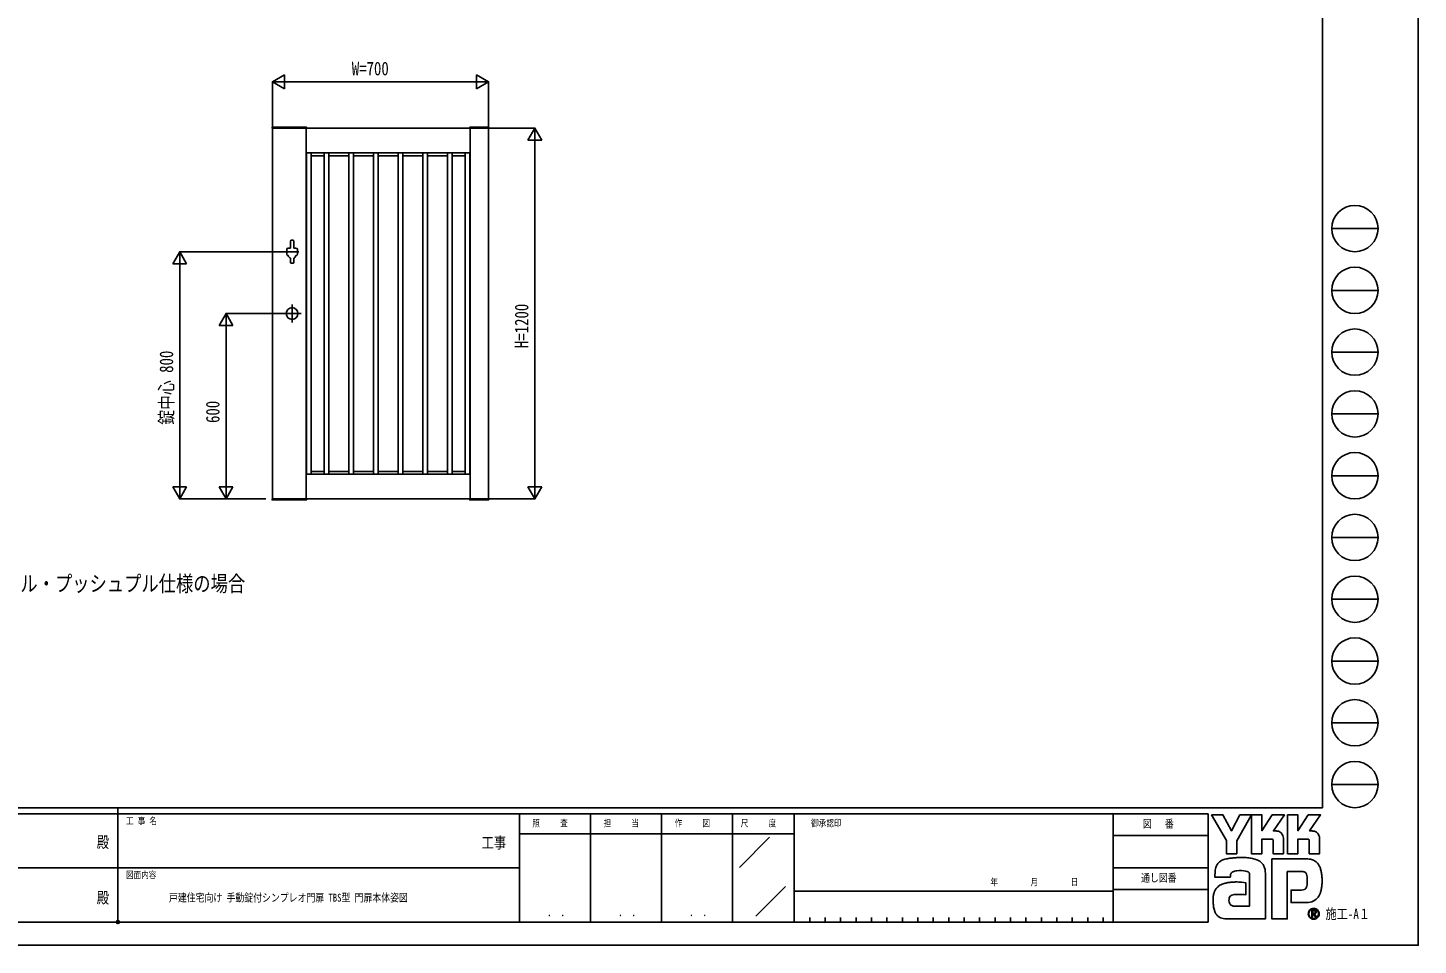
# Model space of a CAD drawing. Units: millimetres, scale not verified. Extents: x -4205 to 4205, y -2970 to 2970.
# Drawn here: x -297 to 4205, y -2970 to 0 of the extents above; entities that cross this region are included whole.
import ezdxf
from ezdxf.enums import TextEntityAlignment as Align

# ---------------------------------------------------------------- set-up
doc = ezdxf.new("R2010")
doc.units = ezdxf.units.MM
doc.header["$LTSCALE"] = 20
doc.header["$PDMODE"] = 32
doc.header["$PDSIZE"] = 10
for name, color, linetype in [('0-1_USER1', 3, 'Continuous'), ('0-2_YKK_A1', 4, 'Continuous'), ('0-3_YKK_D', 6, 'Continuous'), ('0-4_YKK_ZWAK', 7, 'Continuous')]:
    doc.layers.add(name, color=color, linetype=linetype)
doc.styles.add('ＭＳ ゴシック', font='')
doc.styles.get('ＭＳ ゴシック').set_extended_font_data('MS Gothic')

msp = doc.modelspace()

# ---------------------------------------------------------------- linework, layer by layer
at = {"layer": '0-2_YKK_A1'}
for p, q in [((494.02, -322.5), (494.02, -324.5)), ((1195.52, -325), (494.52, -325)), ((495.02, -321.5), (605.02, -321.5)), ((495.02, -325), (495.02, -1525)), ((605.02, -325), (605.02, -1525)), ((606.02, -325), (606.02, -322.5)), ((1134.02, -325), (1134.02, -322.5)), ((1195.02, -321.5), (1135.02, -321.5)), ((1135.02, -325), (1135.02, -1525)), ((1195.02, -1525), (1195.02, -325)), ((1196.02, -322.5), (1196.02, -324.5)), ((605.02, -405), (1135.02, -405)), ((606.02, -405), (606.02, -1445)), ((620.82, -405), (620.82, -1445)), ((662.52, -405), (662.52, -1445)), ((677.52, -405), (677.52, -1445)), ((742.52, -405), (742.52, -1445)), ((757.52, -405), (757.52, -1445)), ((822.52, -405), (822.52, -1445)), ((837.52, -405), (837.52, -1445)), ((902.52, -405), (902.52, -1445)), ((917.52, -405), (917.52, -1445)), ((982.52, -405), (982.52, -1445)), ((997.52, -405), (997.52, -1445)), ((1062.52, -405), (1062.52, -1445)), ((1077.52, -405), (1077.52, -1445)), ((1119.22, -405), (1119.22, -1445)), ((1134.02, -405), (1134.02, -1445)), ((605.02, -414.1), (606.02, -414.1)), ((620.82, -414.1), (662.52, -414.1)), ((677.52, -414.1), (742.52, -414.1)), ((757.52, -414.1), (822.52, -414.1)), ((837.52, -414.1), (902.52, -414.1)), ((917.52, -414.1), (982.52, -414.1)), ((997.52, -414.1), (1062.52, -414.1)), ((1119.22, -414.1), (1077.52, -414.1)), ((1135.02, -414.1), (1134.02, -414.1)), ((541.52, -718), (541.52, -732)), ((546.52, -713), (553.77, -713)), ((553.77, -689.5), (553.77, -713)), ((555.77, -687.5), (562.27, -687.5)), ((564.27, -689.5), (564.27, -713)), ((564.27, -713), (571.52, -713)), ((576.52, -718), (576.52, -732)), ((581.02, -725), (537.02, -725)), ((553.77, -745.84), (553.77, -760.5)), ((555.77, -762.5), (562.27, -762.5)), ((564.27, -745.84), (564.27, -760.5)), ((559.02, -896), (559.02, -954)), ((588.02, -925), (530.02, -925)), ((605.02, -1436.5), (606.02, -1436.5)), ((620.82, -1436.5), (662.52, -1436.5)), ((677.52, -1436.5), (742.52, -1436.5)), ((757.52, -1436.5), (822.52, -1436.5)), ((837.52, -1436.5), (902.52, -1436.5)), ((917.52, -1436.5), (982.52, -1436.5)), ((997.52, -1436.5), (1062.52, -1436.5)), ((1119.22, -1436.5), (1077.52, -1436.5)), ((1135.02, -1436.5), (1134.02, -1436.5)), ((605.02, -1445), (1135.02, -1445)), ((494.02, -1527.5), (494.02, -1525.5)), ((494.52, -1525), (1195.52, -1525)), ((495.02, -1528.5), (605.02, -1528.5)), ((606.02, -1525), (606.02, -1527.5)), ((1134.02, -1525), (1134.02, -1527.5)), ((1195.02, -1528.5), (1135.02, -1528.5)), ((1196.02, -1527.5), (1196.02, -1525.5))]:
    msp.add_line(p, q, dxfattribs=at)
msp.add_circle((559.02, -925), 19, dxfattribs=at)
for centre, radius, start, end in [((495.02, -322.5), 1, 90, 180), ((494.52, -324.5), 0.5, 180, 270), ((605.02, -322.5), 1, 360, 90), ((1135.02, -322.5), 1, 90, 180), ((1195.02, -322.5), 1, 360, 90), ((1195.52, -324.5), 0.5, 270, 360), ((546.52, -718), 5, 90, 180), ((555.77, -689.5), 2, 90, 180), ((562.27, -689.5), 2, 0, 90), ((571.52, -718), 5, 0, 90), ((546.52, -732), 5, 180, 270), ((559.02, -734.56), 12.5, 191.55262, 245.16541), ((555.77, -760.5), 2, 180, 270), ((562.27, -760.5), 2, 270, 0), ((559.02, -734.5), 12.5, 294.83459, 348.44738), ((559.02, -734.56), 12.5, 294.83459, 348.44738), ((571.52, -732), 5, 270, 0), ((494.52, -1525.5), 0.5, 90, 180), ((495.02, -1527.5), 1, 180, 270), ((605.02, -1527.5), 1, 270, 360), ((1135.02, -1527.5), 1, 180, 270), ((1195.02, -1527.5), 1, 270, 360), ((1195.52, -1525.5), 0.5, 360, 90)]:
    msp.add_arc(centre, radius, start, end, dxfattribs=at)
at = {"layer": '0-3_YKK_D'}
for p, q in [((495.02, -175), (533.99, -152.5)), ((495.02, -324), (495.02, -174)), ((495.02, -175), (533.99, -197.5)), ((495.02, -175), (572.96, -175)), ((533.99, -197.5), (533.99, -152.5)), ((540.02, -175), (1150.02, -175)), ((1195.02, -175), (1117.08, -175)), ((1195.02, -175), (1156.05, -152.5)), ((1156.05, -152.5), (1156.05, -197.5)), ((1195.02, -175), (1156.05, -197.5)), ((1195.02, -324), (1195.02, -174)), ((1196.02, -325), (1346.02, -325)), ((1345.02, -325), (1322.52, -363.97)), ((1345.02, -325), (1367.52, -363.97)), ((1345.02, -325), (1345.02, -402.94)), ((1322.52, -363.97), (1367.52, -363.97)), ((1345.02, -370), (1345.02, -1480)), ((195.02, -725), (172.52, -763.97)), ((172.52, -763.97), (217.52, -763.97)), ((536.02, -725), (194.02, -725)), ((195.02, -725), (217.52, -763.97)), ((195.02, -725), (195.02, -802.94)), ((195.02, -770), (195.02, -1480)), ((345.02, -925), (322.52, -963.97)), ((529.02, -925), (344.02, -925)), ((345.02, -925), (367.52, -963.97)), ((345.02, -925), (345.02, -1002.94)), ((322.52, -963.97), (367.52, -963.97)), ((345.02, -1480), (345.02, -970)), ((195.02, -1525), (195.02, -1447.05)), ((345.02, -1525), (345.02, -1447.05)), ((1345.02, -1525), (1345.02, -1447.05)), ((195.02, -1525), (172.52, -1486.03)), ((217.52, -1486.03), (172.52, -1486.03)), ((474.02, -1525), (194.02, -1525)), ((195.02, -1525), (217.52, -1486.03)), ((345.02, -1525), (322.52, -1486.03)), ((367.52, -1486.03), (322.52, -1486.03)), ((474.02, -1525), (344.02, -1525)), ((345.02, -1525), (367.52, -1486.03)), ((1196.02, -1525), (1346.02, -1525)), ((1345.02, -1525), (1322.52, -1486.03)), ((1367.52, -1486.03), (1322.52, -1486.03)), ((1345.02, -1525), (1367.52, -1486.03))]:
    msp.add_line(p, q, dxfattribs=at)
at = {"layer": '0-4_YKK_ZWAK'}
for p, q in [((3895.02, 2775), (3895.02, -2525)), ((3925.02, -650), (4075.02, -650)), ((3925.02, -850), (4075.02, -850)), ((3925.02, -1050), (4075.02, -1050)), ((3925.02, -1250), (4075.02, -1250)), ((3925.02, -1450), (4075.02, -1450)), ((3925.02, -1650), (4075.02, -1650)), ((3925.02, -1850), (4075.02, -1850)), ((3925.02, -2050), (4075.02, -2050)), ((3925.02, -2250), (4075.02, -2250)), ((3925.02, -2450), (4075.02, -2450)), ((3895.02, -2525), (-3904.98, -2525)), ((-4.98, -2545), (-1304.98, -2545)), ((-4.98, -2525), (-4.98, -2895)), ((1295.02, -2545), (-4.98, -2545)), ((1525.02, -2545), (1525.02, -2895)), ((1755.02, -2545), (1755.02, -2895)), ((1985.02, -2545), (1985.02, -2895)), ((2185.02, -2545), (1985.02, -2545)), ((3217.52, -2545), (2185.02, -2545)), ((2185.02, -2545), (2185.02, -2895)), ((3217.52, -2545), (3217.52, -2895)), ((3525.02, -2545), (3217.52, -2545)), ((3525.02, -2545), (3525.02, -2895)), ((1985.02, -2610), (1295.02, -2610)), ((1985.02, -2610), (2185.02, -2610)), ((2007.1, -2718.29), (2105.04, -2620.36)), ((3217.52, -2615), (3525.02, -2615)), ((-1297.48, -2720), (-4.98, -2720)), ((-4.98, -2720), (1295.02, -2720)), ((3217.52, -2720), (3525.02, -2720)), ((2060.67, -2875.99), (2156.89, -2779.77)), ((3525.02, -2790), (3217.52, -2790)), ((2185.02, -2795), (3217.52, -2795)), ((2235.02, -2880), (2235.02, -2895)), ((2285.02, -2880), (2285.02, -2895)), ((2335.02, -2880), (2335.02, -2895)), ((2385.02, -2880), (2385.02, -2895)), ((2435.02, -2880), (2435.02, -2895)), ((2485.02, -2880), (2485.02, -2895)), ((2535.02, -2880), (2535.02, -2895)), ((2585.02, -2880), (2585.02, -2895)), ((2635.02, -2880), (2635.02, -2895)), ((2685.02, -2880), (2685.02, -2895)), ((2735.02, -2880), (2735.02, -2895)), ((2785.02, -2880), (2785.02, -2895)), ((2835.02, -2880), (2835.02, -2895)), ((2885.02, -2880), (2885.02, -2895)), ((2935.02, -2880), (2935.02, -2895)), ((2985.02, -2880), (2985.02, -2895)), ((3035.02, -2880), (3035.02, -2895)), ((3085.02, -2880), (3085.02, -2895)), ((3135.02, -2880), (3135.02, -2895)), ((3185.02, -2880), (3185.02, -2895)), ((-1304.98, -2895), (-4.98, -2895)), ((-4.98, -2895), (1295.02, -2895)), ((1295.02, -2895), (1985.02, -2895)), ((1985.02, -2895), (2185.02, -2895)), ((2185.02, -2895), (3217.52, -2895)), ((3217.52, -2895), (3525.02, -2895)), ((3866.67, -2883.98), (3866.67, -2883.98))]:
    msp.add_line(p, q, dxfattribs=at)
for points in [[(-4205, -2970), (4205, -2970), (4205, 2970), (-4205, 2970)], [(3536.02, -2548), (3572.83, -2548), (3600.47, -2600.1), (3628.04, -2548), (3664.88, -2548), (3617.67, -2631.99), (3617.67, -2674.13), (3584.1, -2674.13), (3584.1, -2630.86)]]:
    msp.add_lwpolyline(points, close=True, dxfattribs=at)
for points in [[(1985.02, -2545), (1295.02, -2545), (1295.02, -2895)], [(3730.55, -2626.61), (3698.77, -2626.61), (3698.77, -2674.1), (3664.91, -2674.1), (3664.91, -2548), (3698.77, -2548), (3698.77, -2599.58), (3732.07, -2548), (3771.84, -2548), (3736.16, -2600.21), (3737.42, -2600.21), (3738.82, -2600.21), (3740.25, -2600.21), (3741.63, -2600.21), (3742.87, -2600.21), (3743.86, -2600.21), (3744.52, -2600.21), (3744.77, -2600.21)], [(3847.51, -2626.61), (3815.77, -2626.61), (3815.77, -2674.13), (3781.9, -2674.13), (3781.9, -2548), (3815.77, -2548), (3815.77, -2599.58), (3849.03, -2548), (3888.8, -2548), (3853.12, -2600.21), (3854.4, -2600.21), (3855.8, -2600.21), (3857.24, -2600.21), (3858.61, -2600.21), (3859.84, -2600.21), (3860.83, -2600.21), (3861.49, -2600.21), (3861.73, -2600.21)], [(3754.51, -2602.21), (3758.55, -2604.52), (3761.97, -2607.53), (3764.73, -2611.12), (3766.76, -2615.15), (3768.01, -2619.5), (3768.44, -2624.04), (3768.44, -2674.22), (3735.41, -2674.22), (3735.41, -2631.41)], [(3871.48, -2602.21), (3875.54, -2604.52), (3878.97, -2607.53), (3881.74, -2611.12), (3883.78, -2615.15), (3885.05, -2619.5), (3885.48, -2624.04), (3885.48, -2674.13), (3852.37, -2674.13), (3852.37, -2631.41)], [(3828.87, -2731.51), (3781.19, -2731.51), (3781.19, -2885), (3731.23, -2885), (3731.23, -2690.79), (3847.35, -2690.79)], [(3604.8, -2732.31), (3602.47, -2733.62), (3600.66, -2735.22), (3599.29, -2737.08), (3598.29, -2739.2), (3597.61, -2741.53), (3597.16, -2744.07), (3596.89, -2746.79), (3596.73, -2749.67), (3546.74, -2749.79), (3546.89, -2742.95), (3547.17, -2735.27)], [(3707.71, -2719.17), (3709.13, -2724.9), (3709.93, -2731.04), (3710.18, -2737.59), (3710.18, -2885), (3589.55, -2885)], [(3623.95, -2765.53), (3633.41, -2766.15), (3640.84, -2766.99), (3645.71, -2767.77), (3647.45, -2768.23), (3647.45, -2806.47), (3641.92, -2805.89), (3635.86, -2805.56), (3629.65, -2805.43), (3623.69, -2805.45), (3618.37, -2805.56), (3614.08, -2805.71), (3611.23, -2805.84), (3610.19, -2805.89), (3605.86, -2806.68), (3602.13, -2807.92), (3599, -2809.61), (3596.47, -2811.77), (3594.53, -2814.4), (3593.18, -2817.5), (3592.44, -2821.1), (3592.29, -2825.19), (3592.76, -2829.69), (3593.72, -2833.41), (3595.09, -2836.42), (3596.83, -2838.79), (3598.86, -2840.59), (3601.13, -2841.91), (3603.59, -2842.79), (3606.16, -2843.32), (3659.26, -2843.32), (3659.26, -2745.07), (3659.28, -2743.13), (3659.18, -2741.22), (3658.93, -2739.39), (3658.5, -2737.65), (3657.86, -2736.02), (3656.99, -2734.55), (3655.84, -2733.24), (3654.39, -2732.12)], [(3654.39, -2732.12), (3651.27, -2730.9), (3646.29, -2729.87), (3639.94, -2729.1), (3632.71, -2728.69), (3625.08, -2728.73), (3617.56, -2729.28)], [(3845.83, -2761), (3845.76, -2754.63), (3845.46, -2748.9), (3844.74, -2743.86), (3843.44, -2739.59)], [(3878.71, -2704.51), (3881.97, -2708.62), (3884.41, -2712.61), (3886.12, -2716.22)], [(3874.56, -2820.97), (3869.95, -2824.56), (3865.14, -2827.38), (3860.18, -2829.48), (3855.1, -2830.92), (3849.93, -2831.74), (3844.72, -2832.01), (3793.36, -2832.01), (3793.36, -2791.66), (3822.32, -2791.66), (3827.66, -2791.59), (3832.36, -2791.13), (3836.39, -2789.95)], [(3874.61, -2862.6), (3874.58, -2862.01), (3874.51, -2861.45), (3874.39, -2860.9), (3874.22, -2860.39), (3874, -2859.9), (3873.74, -2859.44), (3873.43, -2859.01), (3873.08, -2858.61), (3872.62, -2858.2), (3872.1, -2857.85), (3871.54, -2857.54), (3870.93, -2857.29), (3870.28, -2857.1), (3869.58, -2856.96), (3868.85, -2856.87), (3868.08, -2856.84), (3860.5, -2856.84), (3860.5, -2879.14), (3862.79, -2879.14), (3862.79, -2859.12), (3868.08, -2859.12), (3868.62, -2859.14), (3869.14, -2859.19), (3869.62, -2859.28), (3870.06, -2859.4), (3870.47, -2859.56), (3870.84, -2859.75), (3871.17, -2859.97), (3871.47, -2860.22)], [(3872.36, -2862.6), (3872.22, -2863.67), (3871.84, -2864.51), (3871.26, -2865.16), (3870.55, -2865.62), (3869.74, -2865.94), (3868.9, -2866.14), (3868.08, -2866.24), (3867.33, -2866.27), (3865.34, -2866.27), (3866.35, -2867.97), (3872.89, -2879.22), (3875.51, -2879.22), (3869.2, -2868.39), (3869.79, -2868.27), (3870.36, -2868.12), (3870.89, -2867.94), (3871.4, -2867.73), (3871.87, -2867.49), (3872.31, -2867.22), (3872.71, -2866.91), (3873.08, -2866.58)]]:
    msp.add_lwpolyline(points, dxfattribs=at)
for centre in [(4000.02, -650), (4000.02, -850), (4000.02, -1050), (4000.02, -1250), (4000.02, -1450), (4000.02, -1650), (4000.02, -1850), (4000.02, -2050), (4000.02, -2250), (4000.02, -2450)]:
    msp.add_circle(centre, 75, dxfattribs=at)
for centre, radius, start, end in [((3744.82, -2625.19), 24.98, 78.26798, 90.11215), ((3745.17, -2623.37), 23.12, 66.19963, 78.22058), ((3861.78, -2625.23), 25.02, 78.27851, 90.10826), ((3862.12, -2623.48), 23.23, 66.2483, 78.23226), ((3730.72, -2631.29), 4.69, 358.57817, 92.1683), ((3847.71, -2631.27), 4.67, 358.29941, 92.43455), ((3584.93, -2728.01), 36.18, 122.60463, 137.83438), ((3589.72, -2735.75), 45.28, 108.37421, 122.42809), ((3597.29, -2762.69), 73.25, 100.93159, 107.35499), ((3622.05, -2882.82), 195.9, 97.86054, 101.37938), ((3633.68, -2963.58), 277.49, 94.90201, 97.9576), ((3634.47, -2970.05), 284, 91.6169, 94.94971), ((3633.37, -2924.06), 238, 87.51794, 91.66439), ((3636.46, -2857.78), 171.65, 81.92631, 87.59083), ((3645.59, -2795.23), 108.44, 73.67137, 82.05943), ((3659.13, -2749.92), 61.15, 60.60528, 73.9085), ((3664.67, -2738.86), 48.8, 52.17347, 59.90542), ((3669.63, -2732.45), 40.69, 43.55042, 52.14561), ((3845.45, -2744.21), 53.45, 78.73198, 87.96551), ((3847.02, -2736.2), 45.29, 69.03034, 78.69541), ((3848.48, -2732.3), 41.13, 59.39484, 68.9885), ((3849.16, -2731.11), 39.76, 50.3012, 59.3616), ((3848.91, -2731.39), 40.13, 42.05209, 50.28551), ((3637.8, -2740.46), 90.78, 171.55622, 176.72493), ((3607.04, -2735.87), 59.68, 163.48385, 171.57982), ((3591.61, -2731.29), 43.58, 152.2125, 163.4865), ((3584.94, -2727.84), 36.07, 138.03852, 152.12015), ((3617.99, -2763.63), 33.98, 102.4979, 112.84632), ((3624.57, -2791.99), 63.1, 96.37207, 102.75341), ((3672.36, -2729.81), 36.9, 34.48659, 43.50182), ((3672.38, -2729.75), 36.85, 25.58915, 34.43128), ((3669.1, -2731.29), 40.47, 17.43089, 25.54591), ((3829.14, -2756.01), 24.5, 77.94572, 90.63794), ((3831.27, -2746.02), 14.29, 60.20991, 77.92418), ((3832.65, -2743.42), 11.35, 39.8078, 59.75378), ((3830.71, -2744.9), 13.79, 22.65544, 39.38165), ((3829.09, -2742.81), 62.92, 14.76267, 25.00486), ((3790.5, -2753.33), 102.92, 7.9139, 14.95041), ((3751.96, -2758.93), 141.87, 2.54376, 8.01251), ((3584.93, -2812.67), 42.55, 142.04688, 153.80771), ((3583.47, -2811.63), 40.76, 130.60221, 141.94427), ((3585.88, -2814.51), 44.52, 120.60724, 130.53081), ((3590.62, -2822.57), 53.87, 112.58838, 120.58162), ((3596.99, -2837.9), 70.47, 106.61303, 112.59024), ((3607.02, -2871.61), 105.64, 99.87193, 106.59825), ((3612.64, -2903.27), 137.79, 94.78469, 99.91711), ((3615.38, -2934.77), 169.41, 90.80099, 94.81812), ((3615.8, -2958.23), 192.87, 87.57779, 90.82714), ((3831.72, -2779.43), 11.51, 293.91672, 314.09376), ((3830.15, -2778.04), 13.6, 314.78099, 333.92928), ((3820.05, -2773.14), 24.83, 334.00676, 347.34989), ((3792.5, -2766.76), 53.11, 347.14308, 355.40008), ((3732.2, -2761.58), 113.62, 355.2339, 0.29193), ((3769.15, -2764.79), 124.42, 347.15166, 352.97565), ((3736.17, -2760.5), 157.68, 352.8937, 357.82206), ((3729.86, -2760.1), 163.99, 357.76419, 2.60674), ((3638.13, -2823.49), 97.29, 174.55588, 182.47272), ((3692.5, -2822.63), 151.65, 181.90948, 187.89042), ((3608.98, -2820.7), 68, 164.97537, 174.56739), ((3592.46, -2816.29), 50.9, 153.89178, 164.94341), ((3841.23, -2783.39), 50.24, 311.57033, 318.66243), ((3835.41, -2778.29), 57.97, 318.67367, 325.29112), ((3850.36, -2789.43), 39.35, 326.23251, 339.61931), ((3813.41, -2775.12), 78.97, 339.22498, 347.31457), ((3628.69, -2831.61), 87.22, 187.80471, 196.36971), ((3595, -2841.56), 52.09, 196.3102, 208.20993), ((3580.34, -2849.36), 35.47, 208.29777, 223.35561), ((3577.03, -2852.28), 31.07, 223.64205, 239.63663), ((3579.77, -2847.28), 36.77, 239.8785, 253.65355), ((3866.7, -2868.19), 17.64, 90.09157, 179.92363), ((3866.59, -2868.21), 17.53, 179.86065, 225.14399), ((3866.59, -2868.13), 15.69, 134.8007, 180.12175), ((3866.53, -2868.23), 15.62, 179.75513, 225.29722), ((3866.68, -2868.21), 17.59, 224.94536, 269.98445), ((3866.64, -2868.37), 15.61, 224.62822, 270.10973), ((3866.64, -2868.04), 15.66, 89.86602, 135.149), ((3866.7, -2868.16), 17.61, 44.93442, 90.08536), ((3866.71, -2868.16), 15.78, 45.03108, 90.11509), ((3866.65, -2868.14), 15.84, 270.09072, 359.90926), ((3866.68, -2868.12), 17.68, 269.98802, 314.93777), ((3869.01, -2862.5), 3.35, 358.3894, 42.86139), ((3869.07, -2862.76), 5.53, 316.37674, 1.6565), ((3866.72, -2868.17), 15.77, 0.00643, 45.07115), ((3866.84, -2868.1), 17.47, 359.78949, 45.13288), ((3866.8, -2868.24), 17.51, 314.92572, 0.23508), ((3584.8, -2830.01), 54.75, 253.69102, 263.74909), ((3589.06, -2792.1), 92.9, 263.68487, 270.30455)]:
    msp.add_arc(centre, radius, start, end, dxfattribs=at)
msp.add_point((-4.98, -2895), dxfattribs=at)

# ---------------------------------------------------------------- texts
at = {"layer": '0-1_USER1', "style": 'ＭＳ ゴシック', "width": 0.8}
for s, height, p in [('レバーハンドル・プッシュプル仕様の場合', 51.32, (-656.95, -1840.36)), ('戸建住宅向け 手動錠付シンプレオ門扉 TBS型 門扉本体姿図', 25.66, (160.31, -2836.72))]:
    msp.add_text(s, height=height, dxfattribs=at).set_placement(p, align=Align.BOTTOM_LEFT)
at = {"layer": '0-3_YKK_D', "style": 'ＭＳ ゴシック', "width": 0.8}
msp.add_text('W=700', height=43.99, dxfattribs=at).set_placement((752.22, -167), align=Align.BOTTOM_LEFT)
for s, p in [('H=1200', (1337.02, -1037)), ('錠中心 800', (187.02, -1285)), ('600', (337.02, -1279.4))]:
    msp.add_text(s, height=43.99, rotation=90, dxfattribs=at).set_placement(p, align=Align.BOTTOM_LEFT)
at = {"layer": '0-4_YKK_ZWAK', "style": 'ＭＳ ゴシック', "width": 0.8}
for s, height, p in [('工 事 名', 21.99, (21.27, -2585)), ('照     査', 21.99, (1336.42, -2592.5)), ('担     当', 21.99, (1567.22, -2592.5)), ('作     図', 21.99, (1797.22, -2592.5)), ('尺     度', 21.99, (2011.42, -2592.5)), ('御承認印', 21.99, (2239.14, -2592.5)), ('図\u3000 番', 25.66, (3313.4, -2597.5)), ('殿', 36.66, (-73.67, -2665.83)), ('工事', 36.66, (1172.33, -2667.46)), ('図面内容', 21.99, (21.27, -2760)), ('通し図番', 25.66, (3307.8, -2772.5)), ('年        月        日', 21.99, (2819.91, -2783.21)), ('殿', 36.66, (-73.67, -2845.83)), ('． ．', 25.92, (1385, -2884.35)), ('． ．', 25.92, (1615, -2884.35)), ('． ．', 25.92, (1845, -2884.35)), ('施工-A１', 32.99, (3905.02, -2895))]:
    msp.add_text(s, height=height, dxfattribs=at).set_placement(p, align=Align.BOTTOM_LEFT)

doc.saveas('drawing.dxf')
